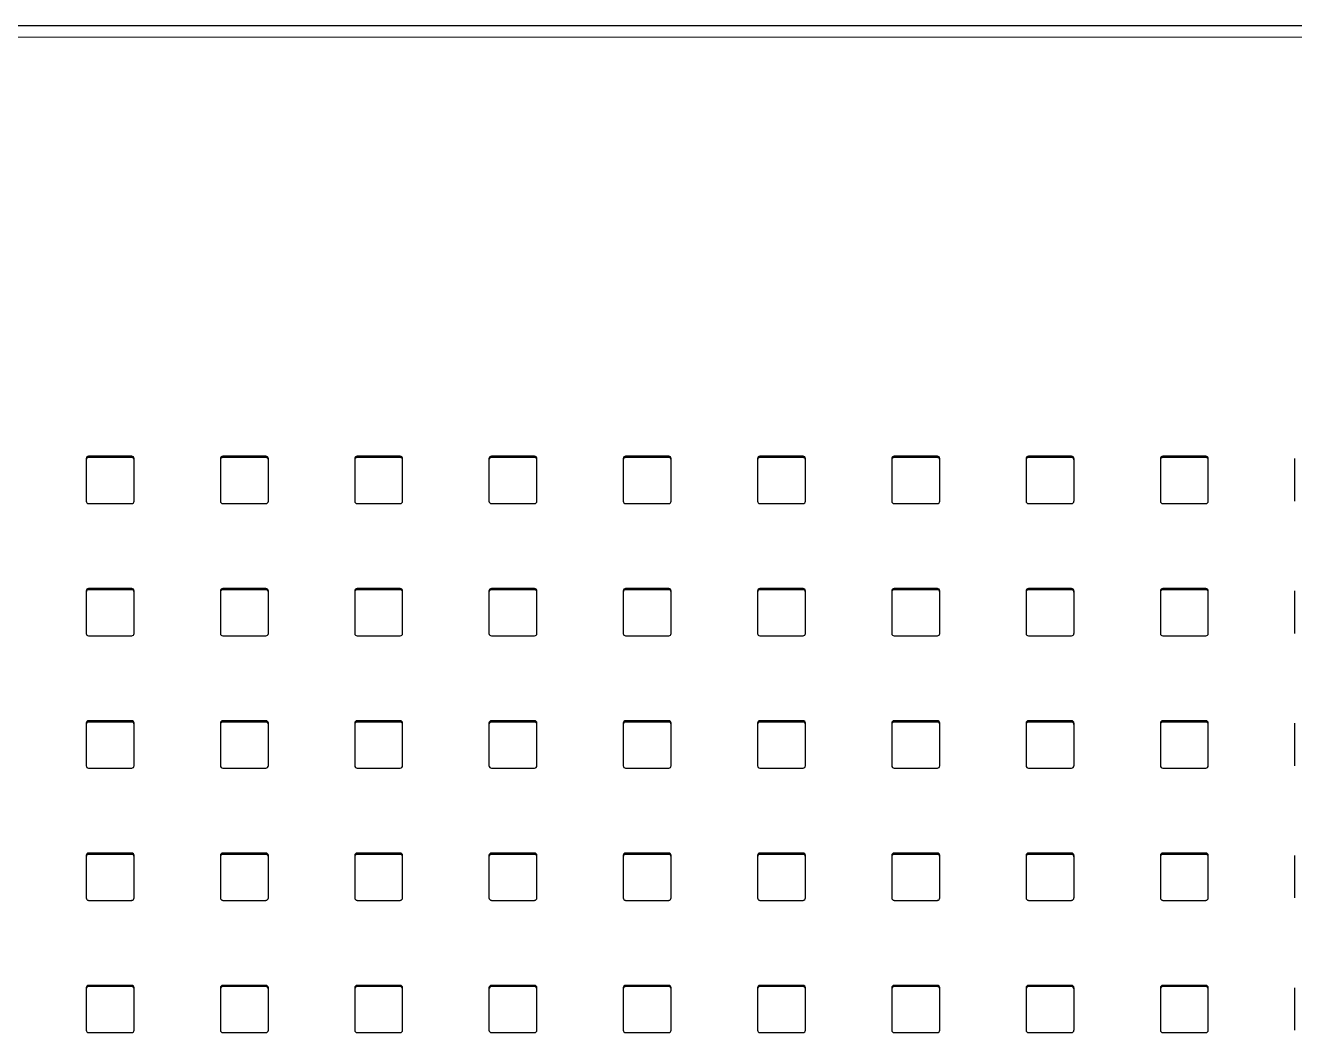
# Model space of a CAD drawing. Header units: millimetres. Extents: x -218071 to -203542, y 15363 to 51382.
# Drawn here: x -217694.47 to -217668.01, y 50977.39 to 50998.39 of the extents above; entities that cross this region are included whole.
import ezdxf

# ---------------------------------------------------------------- set-up
doc = ezdxf.new("R2010")
doc.units = ezdxf.units.MM
doc.header["$LTSCALE"] = 4
doc.layers.add('TPF-EQUIPEMENT', color=7, linetype='Continuous')

msp = doc.modelspace()

# ---------------------------------------------------------------- linework, layer by layer
at = {"layer": 'TPF-EQUIPEMENT', "color": 7, "linetype": 'Continuous', "lineweight": 25, "transparency": 33554671}
for p, q in [((-217721.206, 50998.392), (-217527.006, 50998.392)), ((-217693.206, 50989.36), (-217693.206, 50988.474)), ((-217692.256, 50989.41), (-217693.156, 50989.41)), ((-217692.256, 50989.383), (-217693.156, 50989.383)), ((-217692.206, 50988.474), (-217692.206, 50989.36)), ((-217690.406, 50989.36), (-217690.406, 50988.474)), ((-217689.456, 50989.41), (-217690.356, 50989.41)), ((-217689.456, 50989.383), (-217690.356, 50989.383)), ((-217689.406, 50988.474), (-217689.406, 50989.36)), ((-217687.606, 50989.36), (-217687.606, 50988.474)), ((-217686.656, 50989.41), (-217687.556, 50989.41)), ((-217686.656, 50989.383), (-217687.556, 50989.383)), ((-217686.606, 50988.474), (-217686.606, 50989.36)), ((-217684.806, 50989.36), (-217684.806, 50988.474)), ((-217683.856, 50989.41), (-217684.756, 50989.41)), ((-217683.856, 50989.383), (-217684.756, 50989.383)), ((-217683.806, 50988.474), (-217683.806, 50989.36)), ((-217682.006, 50989.36), (-217682.006, 50988.474)), ((-217681.056, 50989.41), (-217681.956, 50989.41)), ((-217681.056, 50989.383), (-217681.956, 50989.383)), ((-217681.006, 50988.474), (-217681.006, 50989.36)), ((-217679.206, 50989.36), (-217679.206, 50988.474)), ((-217678.256, 50989.41), (-217679.156, 50989.41)), ((-217678.256, 50989.383), (-217679.156, 50989.383)), ((-217678.206, 50988.474), (-217678.206, 50989.36)), ((-217676.406, 50989.36), (-217676.406, 50988.474)), ((-217675.456, 50989.41), (-217676.356, 50989.41)), ((-217675.456, 50989.383), (-217676.356, 50989.383)), ((-217675.406, 50988.474), (-217675.406, 50989.36)), ((-217673.606, 50989.36), (-217673.606, 50988.474)), ((-217672.656, 50989.41), (-217673.556, 50989.41)), ((-217672.656, 50989.383), (-217673.556, 50989.383)), ((-217672.606, 50988.474), (-217672.606, 50989.36)), ((-217670.806, 50989.36), (-217670.806, 50988.474)), ((-217669.856, 50989.41), (-217670.756, 50989.41)), ((-217669.856, 50989.383), (-217670.756, 50989.383)), ((-217669.806, 50988.474), (-217669.806, 50989.36)), ((-217668.006, 50989.36), (-217668.006, 50988.474)), ((-217693.156, 50988.425), (-217692.256, 50988.425)), ((-217690.356, 50988.425), (-217689.456, 50988.425)), ((-217687.556, 50988.425), (-217686.656, 50988.425)), ((-217684.756, 50988.425), (-217683.856, 50988.425)), ((-217681.956, 50988.425), (-217681.056, 50988.425)), ((-217679.156, 50988.425), (-217678.256, 50988.425)), ((-217676.356, 50988.425), (-217675.456, 50988.425)), ((-217673.556, 50988.425), (-217672.656, 50988.425)), ((-217670.756, 50988.425), (-217669.856, 50988.425)), ((-217693.206, 50986.603), (-217693.206, 50985.717)), ((-217692.256, 50986.652), (-217693.156, 50986.652)), ((-217692.256, 50986.626), (-217693.156, 50986.626)), ((-217692.206, 50985.717), (-217692.206, 50986.603)), ((-217690.406, 50986.603), (-217690.406, 50985.717)), ((-217689.456, 50986.652), (-217690.356, 50986.652)), ((-217689.456, 50986.626), (-217690.356, 50986.626)), ((-217689.406, 50985.717), (-217689.406, 50986.603)), ((-217687.606, 50986.603), (-217687.606, 50985.717)), ((-217686.656, 50986.652), (-217687.556, 50986.652)), ((-217686.656, 50986.626), (-217687.556, 50986.626)), ((-217686.606, 50985.717), (-217686.606, 50986.603)), ((-217684.806, 50986.603), (-217684.806, 50985.717)), ((-217683.856, 50986.652), (-217684.756, 50986.652)), ((-217683.856, 50986.626), (-217684.756, 50986.626)), ((-217683.806, 50985.717), (-217683.806, 50986.603)), ((-217682.006, 50986.603), (-217682.006, 50985.717)), ((-217681.056, 50986.652), (-217681.956, 50986.652)), ((-217681.056, 50986.626), (-217681.956, 50986.626)), ((-217681.006, 50985.717), (-217681.006, 50986.603)), ((-217679.206, 50986.603), (-217679.206, 50985.717)), ((-217678.256, 50986.652), (-217679.156, 50986.652)), ((-217678.256, 50986.626), (-217679.156, 50986.626)), ((-217678.206, 50985.717), (-217678.206, 50986.603)), ((-217676.406, 50986.603), (-217676.406, 50985.717)), ((-217675.456, 50986.652), (-217676.356, 50986.652)), ((-217675.456, 50986.626), (-217676.356, 50986.626)), ((-217675.406, 50985.717), (-217675.406, 50986.603)), ((-217673.606, 50986.603), (-217673.606, 50985.717)), ((-217672.656, 50986.652), (-217673.556, 50986.652)), ((-217672.656, 50986.626), (-217673.556, 50986.626)), ((-217672.606, 50985.717), (-217672.606, 50986.603)), ((-217670.806, 50986.603), (-217670.806, 50985.717)), ((-217669.856, 50986.652), (-217670.756, 50986.652)), ((-217669.856, 50986.626), (-217670.756, 50986.626)), ((-217669.806, 50985.717), (-217669.806, 50986.603)), ((-217668.006, 50986.603), (-217668.006, 50985.717)), ((-217693.156, 50985.667), (-217692.256, 50985.667)), ((-217690.356, 50985.667), (-217689.456, 50985.667)), ((-217687.556, 50985.667), (-217686.656, 50985.667)), ((-217684.756, 50985.667), (-217683.856, 50985.667)), ((-217681.956, 50985.667), (-217681.056, 50985.667)), ((-217679.156, 50985.667), (-217678.256, 50985.667)), ((-217676.356, 50985.667), (-217675.456, 50985.667)), ((-217673.556, 50985.667), (-217672.656, 50985.667)), ((-217670.756, 50985.667), (-217669.856, 50985.667)), ((-217693.206, 50983.845), (-217693.206, 50982.959)), ((-217692.256, 50983.895), (-217693.156, 50983.895)), ((-217692.256, 50983.869), (-217693.156, 50983.869)), ((-217692.206, 50982.959), (-217692.206, 50983.845)), ((-217690.406, 50983.845), (-217690.406, 50982.959)), ((-217689.456, 50983.895), (-217690.356, 50983.895)), ((-217689.456, 50983.869), (-217690.356, 50983.869)), ((-217689.406, 50982.959), (-217689.406, 50983.845)), ((-217687.606, 50983.845), (-217687.606, 50982.959)), ((-217686.656, 50983.895), (-217687.556, 50983.895)), ((-217686.656, 50983.869), (-217687.556, 50983.869)), ((-217686.606, 50982.959), (-217686.606, 50983.845)), ((-217684.806, 50983.845), (-217684.806, 50982.959)), ((-217683.856, 50983.895), (-217684.756, 50983.895)), ((-217683.856, 50983.869), (-217684.756, 50983.869)), ((-217683.806, 50982.959), (-217683.806, 50983.845)), ((-217682.006, 50983.845), (-217682.006, 50982.959)), ((-217681.056, 50983.895), (-217681.956, 50983.895)), ((-217681.056, 50983.869), (-217681.956, 50983.869)), ((-217681.006, 50982.959), (-217681.006, 50983.845)), ((-217679.206, 50983.845), (-217679.206, 50982.959)), ((-217678.256, 50983.895), (-217679.156, 50983.895)), ((-217678.256, 50983.869), (-217679.156, 50983.869)), ((-217678.206, 50982.959), (-217678.206, 50983.845)), ((-217676.406, 50983.845), (-217676.406, 50982.959)), ((-217675.456, 50983.895), (-217676.356, 50983.895)), ((-217675.456, 50983.869), (-217676.356, 50983.869)), ((-217675.406, 50982.959), (-217675.406, 50983.845)), ((-217673.606, 50983.845), (-217673.606, 50982.959)), ((-217672.656, 50983.895), (-217673.556, 50983.895)), ((-217672.656, 50983.869), (-217673.556, 50983.869)), ((-217672.606, 50982.959), (-217672.606, 50983.845)), ((-217670.806, 50983.845), (-217670.806, 50982.959)), ((-217669.856, 50983.895), (-217670.756, 50983.895)), ((-217669.856, 50983.869), (-217670.756, 50983.869)), ((-217669.806, 50982.959), (-217669.806, 50983.845)), ((-217668.006, 50983.845), (-217668.006, 50982.959)), ((-217693.156, 50982.91), (-217692.256, 50982.91)), ((-217690.356, 50982.91), (-217689.456, 50982.91)), ((-217687.556, 50982.91), (-217686.656, 50982.91)), ((-217684.756, 50982.91), (-217683.856, 50982.91)), ((-217681.956, 50982.91), (-217681.056, 50982.91)), ((-217679.156, 50982.91), (-217678.256, 50982.91)), ((-217676.356, 50982.91), (-217675.456, 50982.91)), ((-217673.556, 50982.91), (-217672.656, 50982.91)), ((-217670.756, 50982.91), (-217669.856, 50982.91)), ((-217692.256, 50981.137), (-217693.156, 50981.137)), ((-217692.256, 50981.111), (-217693.156, 50981.111)), ((-217689.456, 50981.137), (-217690.356, 50981.137)), ((-217689.456, 50981.111), (-217690.356, 50981.111)), ((-217686.656, 50981.137), (-217687.556, 50981.137)), ((-217686.656, 50981.111), (-217687.556, 50981.111)), ((-217683.856, 50981.137), (-217684.756, 50981.137)), ((-217683.856, 50981.111), (-217684.756, 50981.111)), ((-217681.056, 50981.137), (-217681.956, 50981.137)), ((-217681.056, 50981.111), (-217681.956, 50981.111)), ((-217678.256, 50981.137), (-217679.156, 50981.137)), ((-217678.256, 50981.111), (-217679.156, 50981.111)), ((-217675.456, 50981.137), (-217676.356, 50981.137)), ((-217675.456, 50981.111), (-217676.356, 50981.111)), ((-217672.656, 50981.137), (-217673.556, 50981.137)), ((-217672.656, 50981.111), (-217673.556, 50981.111)), ((-217669.856, 50981.137), (-217670.756, 50981.137)), ((-217669.856, 50981.111), (-217670.756, 50981.111)), ((-217693.206, 50981.088), (-217693.206, 50980.202)), ((-217692.206, 50980.202), (-217692.206, 50981.088)), ((-217690.406, 50981.088), (-217690.406, 50980.202)), ((-217689.406, 50980.202), (-217689.406, 50981.088)), ((-217687.606, 50981.088), (-217687.606, 50980.202)), ((-217686.606, 50980.202), (-217686.606, 50981.088)), ((-217684.806, 50981.088), (-217684.806, 50980.202)), ((-217683.806, 50980.202), (-217683.806, 50981.088)), ((-217682.006, 50981.088), (-217682.006, 50980.202)), ((-217681.006, 50980.202), (-217681.006, 50981.088)), ((-217679.206, 50981.088), (-217679.206, 50980.202)), ((-217678.206, 50980.202), (-217678.206, 50981.088)), ((-217676.406, 50981.088), (-217676.406, 50980.202)), ((-217675.406, 50980.202), (-217675.406, 50981.088)), ((-217673.606, 50981.088), (-217673.606, 50980.202)), ((-217672.606, 50980.202), (-217672.606, 50981.088)), ((-217670.806, 50981.088), (-217670.806, 50980.202)), ((-217669.806, 50980.202), (-217669.806, 50981.088)), ((-217668.006, 50981.088), (-217668.006, 50980.202)), ((-217693.156, 50980.152), (-217692.256, 50980.152)), ((-217690.356, 50980.152), (-217689.456, 50980.152)), ((-217687.556, 50980.152), (-217686.656, 50980.152)), ((-217684.756, 50980.152), (-217683.856, 50980.152)), ((-217681.956, 50980.152), (-217681.056, 50980.152)), ((-217679.156, 50980.152), (-217678.256, 50980.152)), ((-217676.356, 50980.152), (-217675.456, 50980.152)), ((-217673.556, 50980.152), (-217672.656, 50980.152)), ((-217670.756, 50980.152), (-217669.856, 50980.152)), ((-217693.206, 50978.33), (-217693.206, 50977.444)), ((-217692.256, 50978.38), (-217693.156, 50978.38)), ((-217692.256, 50978.354), (-217693.156, 50978.354)), ((-217692.206, 50977.444), (-217692.206, 50978.33)), ((-217690.406, 50978.33), (-217690.406, 50977.444)), ((-217689.456, 50978.38), (-217690.356, 50978.38)), ((-217689.456, 50978.354), (-217690.356, 50978.354)), ((-217689.406, 50977.444), (-217689.406, 50978.33)), ((-217687.606, 50978.33), (-217687.606, 50977.444)), ((-217686.656, 50978.38), (-217687.556, 50978.38)), ((-217686.656, 50978.354), (-217687.556, 50978.354)), ((-217686.606, 50977.444), (-217686.606, 50978.33)), ((-217684.806, 50978.33), (-217684.806, 50977.444)), ((-217683.856, 50978.38), (-217684.756, 50978.38)), ((-217683.856, 50978.354), (-217684.756, 50978.354)), ((-217683.806, 50977.444), (-217683.806, 50978.33)), ((-217682.006, 50978.33), (-217682.006, 50977.444)), ((-217681.056, 50978.38), (-217681.956, 50978.38)), ((-217681.056, 50978.354), (-217681.956, 50978.354)), ((-217681.006, 50977.444), (-217681.006, 50978.33)), ((-217679.206, 50978.33), (-217679.206, 50977.444)), ((-217678.256, 50978.38), (-217679.156, 50978.38)), ((-217678.256, 50978.354), (-217679.156, 50978.354)), ((-217678.206, 50977.444), (-217678.206, 50978.33)), ((-217676.406, 50978.33), (-217676.406, 50977.444)), ((-217675.456, 50978.38), (-217676.356, 50978.38)), ((-217675.456, 50978.354), (-217676.356, 50978.354)), ((-217675.406, 50977.444), (-217675.406, 50978.33)), ((-217673.606, 50978.33), (-217673.606, 50977.444)), ((-217672.656, 50978.38), (-217673.556, 50978.38)), ((-217672.656, 50978.354), (-217673.556, 50978.354)), ((-217672.606, 50977.444), (-217672.606, 50978.33)), ((-217670.806, 50978.33), (-217670.806, 50977.444)), ((-217669.856, 50978.38), (-217670.756, 50978.38)), ((-217669.856, 50978.354), (-217670.756, 50978.354)), ((-217669.806, 50977.444), (-217669.806, 50978.33)), ((-217668.006, 50978.33), (-217668.006, 50977.444)), ((-217693.156, 50977.395), (-217692.256, 50977.395)), ((-217690.356, 50977.395), (-217689.456, 50977.395)), ((-217687.556, 50977.395), (-217686.656, 50977.395)), ((-217684.756, 50977.395), (-217683.856, 50977.395)), ((-217681.956, 50977.395), (-217681.056, 50977.395)), ((-217679.156, 50977.395), (-217678.256, 50977.395)), ((-217676.356, 50977.395), (-217675.456, 50977.395)), ((-217673.556, 50977.395), (-217672.656, 50977.395)), ((-217670.756, 50977.395), (-217669.856, 50977.395))]:
    msp.add_line(p, q, dxfattribs=at)
at = {"layer": 'TPF-EQUIPEMENT', "color": 8, "linetype": 'Continuous', "lineweight": 18, "transparency": 33554671}
for p, q in [((-217721.206, 50998.144), (-217527.006, 50998.144)), ((-217693.156, 50989.383), (-217693.156, 50989.41)), ((-217692.256, 50989.383), (-217692.256, 50989.41)), ((-217690.356, 50989.383), (-217690.356, 50989.41)), ((-217689.456, 50989.383), (-217689.456, 50989.41)), ((-217687.556, 50989.383), (-217687.556, 50989.41)), ((-217686.656, 50989.383), (-217686.656, 50989.41)), ((-217684.756, 50989.383), (-217684.756, 50989.41)), ((-217683.856, 50989.383), (-217683.856, 50989.41)), ((-217681.956, 50989.383), (-217681.956, 50989.41)), ((-217681.056, 50989.383), (-217681.056, 50989.41)), ((-217679.156, 50989.383), (-217679.156, 50989.41)), ((-217678.256, 50989.383), (-217678.256, 50989.41)), ((-217676.356, 50989.383), (-217676.356, 50989.41)), ((-217675.456, 50989.383), (-217675.456, 50989.41)), ((-217673.556, 50989.383), (-217673.556, 50989.41)), ((-217672.656, 50989.383), (-217672.656, 50989.41)), ((-217670.756, 50989.383), (-217670.756, 50989.41)), ((-217669.856, 50989.383), (-217669.856, 50989.41)), ((-217693.156, 50986.626), (-217693.156, 50986.652)), ((-217692.256, 50986.626), (-217692.256, 50986.652)), ((-217690.356, 50986.626), (-217690.356, 50986.652)), ((-217689.456, 50986.626), (-217689.456, 50986.652)), ((-217687.556, 50986.626), (-217687.556, 50986.652)), ((-217686.656, 50986.626), (-217686.656, 50986.652)), ((-217684.756, 50986.626), (-217684.756, 50986.652)), ((-217683.856, 50986.626), (-217683.856, 50986.652)), ((-217681.956, 50986.626), (-217681.956, 50986.652)), ((-217681.056, 50986.626), (-217681.056, 50986.652)), ((-217679.156, 50986.626), (-217679.156, 50986.652)), ((-217678.256, 50986.626), (-217678.256, 50986.652)), ((-217676.356, 50986.626), (-217676.356, 50986.652)), ((-217675.456, 50986.626), (-217675.456, 50986.652)), ((-217673.556, 50986.626), (-217673.556, 50986.652)), ((-217672.656, 50986.626), (-217672.656, 50986.652)), ((-217670.756, 50986.626), (-217670.756, 50986.652)), ((-217669.856, 50986.626), (-217669.856, 50986.652)), ((-217693.156, 50983.869), (-217693.156, 50983.895)), ((-217692.256, 50983.869), (-217692.256, 50983.895)), ((-217690.356, 50983.869), (-217690.356, 50983.895)), ((-217689.456, 50983.869), (-217689.456, 50983.895)), ((-217687.556, 50983.869), (-217687.556, 50983.895)), ((-217686.656, 50983.869), (-217686.656, 50983.895)), ((-217684.756, 50983.869), (-217684.756, 50983.895)), ((-217683.856, 50983.869), (-217683.856, 50983.895)), ((-217681.956, 50983.869), (-217681.956, 50983.895)), ((-217681.056, 50983.869), (-217681.056, 50983.895)), ((-217679.156, 50983.869), (-217679.156, 50983.895)), ((-217678.256, 50983.869), (-217678.256, 50983.895)), ((-217676.356, 50983.869), (-217676.356, 50983.895)), ((-217675.456, 50983.869), (-217675.456, 50983.895)), ((-217673.556, 50983.869), (-217673.556, 50983.895)), ((-217672.656, 50983.869), (-217672.656, 50983.895)), ((-217670.756, 50983.869), (-217670.756, 50983.895)), ((-217669.856, 50983.869), (-217669.856, 50983.895)), ((-217693.156, 50981.111), (-217693.156, 50981.137)), ((-217692.256, 50981.111), (-217692.256, 50981.137)), ((-217690.356, 50981.111), (-217690.356, 50981.137)), ((-217689.456, 50981.111), (-217689.456, 50981.137)), ((-217687.556, 50981.111), (-217687.556, 50981.137)), ((-217686.656, 50981.111), (-217686.656, 50981.137)), ((-217684.756, 50981.111), (-217684.756, 50981.137)), ((-217683.856, 50981.111), (-217683.856, 50981.137)), ((-217681.956, 50981.111), (-217681.956, 50981.137)), ((-217681.056, 50981.111), (-217681.056, 50981.137)), ((-217679.156, 50981.111), (-217679.156, 50981.137)), ((-217678.256, 50981.111), (-217678.256, 50981.137)), ((-217676.356, 50981.111), (-217676.356, 50981.137)), ((-217675.456, 50981.111), (-217675.456, 50981.137)), ((-217673.556, 50981.111), (-217673.556, 50981.137)), ((-217672.656, 50981.111), (-217672.656, 50981.137)), ((-217670.756, 50981.111), (-217670.756, 50981.137)), ((-217669.856, 50981.111), (-217669.856, 50981.137)), ((-217693.156, 50978.354), (-217693.156, 50978.38)), ((-217692.256, 50978.354), (-217692.256, 50978.38)), ((-217690.356, 50978.354), (-217690.356, 50978.38)), ((-217689.456, 50978.354), (-217689.456, 50978.38)), ((-217687.556, 50978.354), (-217687.556, 50978.38)), ((-217686.656, 50978.354), (-217686.656, 50978.38)), ((-217684.756, 50978.354), (-217684.756, 50978.38)), ((-217683.856, 50978.354), (-217683.856, 50978.38)), ((-217681.956, 50978.354), (-217681.956, 50978.38)), ((-217681.056, 50978.354), (-217681.056, 50978.38)), ((-217679.156, 50978.354), (-217679.156, 50978.38)), ((-217678.256, 50978.354), (-217678.256, 50978.38)), ((-217676.356, 50978.354), (-217676.356, 50978.38)), ((-217675.456, 50978.354), (-217675.456, 50978.38)), ((-217673.556, 50978.354), (-217673.556, 50978.38)), ((-217672.656, 50978.354), (-217672.656, 50978.38)), ((-217670.756, 50978.354), (-217670.756, 50978.38)), ((-217669.856, 50978.354), (-217669.856, 50978.38))]:
    msp.add_line(p, q, dxfattribs=at)
at = {"layer": 'TPF-EQUIPEMENT', "color": 7, "linetype": 'Continuous', "lineweight": 25, "transparency": 33554671}
for centre, start, end in [((-217693.156, 50989.36), 89.5648, 179.5581), ((-217693.156, 50989.334), 89.5648, 179.5581), ((-217692.256, 50989.36), 0.4419, 90.4352), ((-217692.256, 50989.334), 0.4419, 90.4352), ((-217690.356, 50989.36), 89.5648, 179.5581), ((-217690.356, 50989.334), 89.5648, 179.5581), ((-217689.456, 50989.36), 0.4419, 90.4352), ((-217689.456, 50989.334), 0.4419, 90.4352), ((-217687.556, 50989.36), 89.5648, 179.5581), ((-217687.556, 50989.334), 89.5648, 179.5581), ((-217686.656, 50989.36), 0.4419, 90.4352), ((-217686.656, 50989.334), 0.4419, 90.4352), ((-217684.756, 50989.36), 89.5648, 179.5581), ((-217684.756, 50989.334), 89.5648, 179.5581), ((-217683.856, 50989.36), 0.4419, 90.4352), ((-217683.856, 50989.334), 0.4419, 90.4352), ((-217681.956, 50989.36), 89.5648, 179.5581), ((-217681.956, 50989.334), 89.5648, 179.5581), ((-217681.056, 50989.36), 0.4419, 90.4352), ((-217681.056, 50989.334), 0.4419, 90.4352), ((-217679.156, 50989.36), 89.5648, 179.5581), ((-217679.156, 50989.334), 89.5648, 179.5581), ((-217678.256, 50989.36), 0.4419, 90.4352), ((-217678.256, 50989.334), 0.4419, 90.4352), ((-217676.356, 50989.36), 89.5648, 179.5581), ((-217676.356, 50989.334), 89.5648, 179.5581), ((-217675.456, 50989.36), 0.4419, 90.4352), ((-217675.456, 50989.334), 0.4419, 90.4352), ((-217673.556, 50989.36), 89.5648, 179.5581), ((-217673.556, 50989.334), 89.5648, 179.5581), ((-217672.656, 50989.36), 0.4419, 90.4352), ((-217672.656, 50989.334), 0.4419, 90.4352), ((-217670.756, 50989.36), 89.5648, 179.5581), ((-217670.756, 50989.334), 89.5648, 179.5581), ((-217669.856, 50989.36), 0.4419, 90.4352), ((-217669.856, 50989.334), 0.4419, 90.4352), ((-217693.156, 50988.474), 180.4419, 270.4352), ((-217692.256, 50988.474), 269.5648, 359.5581), ((-217690.356, 50988.474), 180.4419, 270.4352), ((-217689.456, 50988.474), 269.5648, 359.5581), ((-217687.556, 50988.474), 180.4419, 270.4352), ((-217686.656, 50988.474), 269.5648, 359.5581), ((-217684.756, 50988.474), 180.4419, 270.4352), ((-217683.856, 50988.474), 269.5648, 359.5581), ((-217681.956, 50988.474), 180.4419, 270.4352), ((-217681.056, 50988.474), 269.5648, 359.5581), ((-217679.156, 50988.474), 180.4419, 270.4352), ((-217678.256, 50988.474), 269.5648, 359.5581), ((-217676.356, 50988.474), 180.4419, 270.4352), ((-217675.456, 50988.474), 269.5648, 359.5581), ((-217673.556, 50988.474), 180.4419, 270.4352), ((-217672.656, 50988.474), 269.5648, 359.5581), ((-217670.756, 50988.474), 180.4419, 270.4352), ((-217669.856, 50988.474), 269.5648, 359.5581), ((-217693.156, 50986.602), 89.5648, 179.5581), ((-217693.156, 50986.576), 89.5648, 179.5581), ((-217692.256, 50986.602), 0.4419, 90.4352), ((-217692.256, 50986.576), 0.4419, 90.4352), ((-217690.356, 50986.602), 89.5648, 179.5581), ((-217690.356, 50986.576), 89.5648, 179.5581), ((-217689.456, 50986.602), 0.4419, 90.4352), ((-217689.456, 50986.576), 0.4419, 90.4352), ((-217687.556, 50986.602), 89.5648, 179.5581), ((-217687.556, 50986.576), 89.5648, 179.5581), ((-217686.656, 50986.602), 0.4419, 90.4352), ((-217686.656, 50986.576), 0.4419, 90.4352), ((-217684.756, 50986.602), 89.5648, 179.5581), ((-217684.756, 50986.576), 89.5648, 179.5581), ((-217683.856, 50986.602), 0.4419, 90.4352), ((-217683.856, 50986.576), 0.4419, 90.4352), ((-217681.956, 50986.602), 89.5648, 179.5581), ((-217681.956, 50986.576), 89.5648, 179.5581), ((-217681.056, 50986.602), 0.4419, 90.4352), ((-217681.056, 50986.576), 0.4419, 90.4352), ((-217679.156, 50986.602), 89.5648, 179.5581), ((-217679.156, 50986.576), 89.5648, 179.5581), ((-217678.256, 50986.602), 0.4419, 90.4352), ((-217678.256, 50986.576), 0.4419, 90.4352), ((-217676.356, 50986.602), 89.5648, 179.5581), ((-217676.356, 50986.576), 89.5648, 179.5581), ((-217675.456, 50986.602), 0.4419, 90.4352), ((-217675.456, 50986.576), 0.4419, 90.4352), ((-217673.556, 50986.602), 89.5648, 179.5581), ((-217673.556, 50986.576), 89.5648, 179.5581), ((-217672.656, 50986.602), 0.4419, 90.4352), ((-217672.656, 50986.576), 0.4419, 90.4352), ((-217670.756, 50986.602), 89.5648, 179.5581), ((-217670.756, 50986.576), 89.5648, 179.5581), ((-217669.856, 50986.602), 0.4419, 90.4352), ((-217669.856, 50986.576), 0.4419, 90.4352), ((-217693.156, 50985.717), 180.4419, 270.4352), ((-217692.256, 50985.717), 269.5648, 359.5581), ((-217690.356, 50985.717), 180.4419, 270.4352), ((-217689.456, 50985.717), 269.5648, 359.5581), ((-217687.556, 50985.717), 180.4419, 270.4352), ((-217686.656, 50985.717), 269.5648, 359.5581), ((-217684.756, 50985.717), 180.4419, 270.4352), ((-217683.856, 50985.717), 269.5648, 359.5581), ((-217681.956, 50985.717), 180.4419, 270.4352), ((-217681.056, 50985.717), 269.5648, 359.5581), ((-217679.156, 50985.717), 180.4419, 270.4352), ((-217678.256, 50985.717), 269.5648, 359.5581), ((-217676.356, 50985.717), 180.4419, 270.4352), ((-217675.456, 50985.717), 269.5648, 359.5581), ((-217673.556, 50985.717), 180.4419, 270.4352), ((-217672.656, 50985.717), 269.5648, 359.5581), ((-217670.756, 50985.717), 180.4419, 270.4352), ((-217669.856, 50985.717), 269.5648, 359.5581), ((-217693.156, 50983.845), 89.5648, 179.5581), ((-217693.156, 50983.819), 89.5648, 179.5581), ((-217692.256, 50983.845), 0.4419, 90.4352), ((-217692.256, 50983.819), 0.4419, 90.4352), ((-217690.356, 50983.845), 89.5648, 179.5581), ((-217690.356, 50983.819), 89.5648, 179.5581), ((-217689.456, 50983.845), 0.4419, 90.4352), ((-217689.456, 50983.819), 0.4419, 90.4352), ((-217687.556, 50983.845), 89.5648, 179.5581), ((-217687.556, 50983.819), 89.5648, 179.5581), ((-217686.656, 50983.845), 0.4419, 90.4352), ((-217686.656, 50983.819), 0.4419, 90.4352), ((-217684.756, 50983.845), 89.5648, 179.5581), ((-217684.756, 50983.819), 89.5648, 179.5581), ((-217683.856, 50983.845), 0.4419, 90.4352), ((-217683.856, 50983.819), 0.4419, 90.4352), ((-217681.956, 50983.845), 89.5648, 179.5581), ((-217681.956, 50983.819), 89.5648, 179.5581), ((-217681.056, 50983.845), 0.4419, 90.4352), ((-217681.056, 50983.819), 0.4419, 90.4352), ((-217679.156, 50983.845), 89.5648, 179.5581), ((-217679.156, 50983.819), 89.5648, 179.5581), ((-217678.256, 50983.845), 0.4419, 90.4352), ((-217678.256, 50983.819), 0.4419, 90.4352), ((-217676.356, 50983.845), 89.5648, 179.5581), ((-217676.356, 50983.819), 89.5648, 179.5581), ((-217675.456, 50983.845), 0.4419, 90.4352), ((-217675.456, 50983.819), 0.4419, 90.4352), ((-217673.556, 50983.845), 89.5648, 179.5581), ((-217673.556, 50983.819), 89.5648, 179.5581), ((-217672.656, 50983.845), 0.4419, 90.4352), ((-217672.656, 50983.819), 0.4419, 90.4352), ((-217670.756, 50983.845), 89.5648, 179.5581), ((-217670.756, 50983.819), 89.5648, 179.5581), ((-217669.856, 50983.845), 0.4419, 90.4352), ((-217669.856, 50983.819), 0.4419, 90.4352), ((-217693.156, 50982.959), 180.4419, 270.4352), ((-217692.256, 50982.959), 269.5648, 359.5581), ((-217690.356, 50982.959), 180.4419, 270.4352), ((-217689.456, 50982.959), 269.5648, 359.5581), ((-217687.556, 50982.959), 180.4419, 270.4352), ((-217686.656, 50982.959), 269.5648, 359.5581), ((-217684.756, 50982.959), 180.4419, 270.4352), ((-217683.856, 50982.959), 269.5648, 359.5581), ((-217681.956, 50982.959), 180.4419, 270.4352), ((-217681.056, 50982.959), 269.5648, 359.5581), ((-217679.156, 50982.959), 180.4419, 270.4352), ((-217678.256, 50982.959), 269.5648, 359.5581), ((-217676.356, 50982.959), 180.4419, 270.4352), ((-217675.456, 50982.959), 269.5648, 359.5581), ((-217673.556, 50982.959), 180.4419, 270.4352), ((-217672.656, 50982.959), 269.5648, 359.5581), ((-217670.756, 50982.959), 180.4419, 270.4352), ((-217669.856, 50982.959), 269.5648, 359.5581), ((-217693.156, 50981.088), 89.5648, 179.5581), ((-217693.156, 50981.061), 89.5648, 179.5581), ((-217692.256, 50981.088), 0.4419, 90.4352), ((-217692.256, 50981.061), 0.4419, 90.4352), ((-217690.356, 50981.088), 89.5648, 179.5581), ((-217690.356, 50981.061), 89.5648, 179.5581), ((-217689.456, 50981.088), 0.4419, 90.4352), ((-217689.456, 50981.061), 0.4419, 90.4352), ((-217687.556, 50981.088), 89.5648, 179.5581), ((-217687.556, 50981.061), 89.5648, 179.5581), ((-217686.656, 50981.088), 0.4419, 90.4352), ((-217686.656, 50981.061), 0.4419, 90.4352), ((-217684.756, 50981.088), 89.5648, 179.5581), ((-217684.756, 50981.061), 89.5648, 179.5581), ((-217683.856, 50981.088), 0.4419, 90.4352), ((-217683.856, 50981.061), 0.4419, 90.4352), ((-217681.956, 50981.088), 89.5648, 179.5581), ((-217681.956, 50981.061), 89.5648, 179.5581), ((-217681.056, 50981.088), 0.4419, 90.4352), ((-217681.056, 50981.061), 0.4419, 90.4352), ((-217679.156, 50981.088), 89.5648, 179.5581), ((-217679.156, 50981.061), 89.5648, 179.5581), ((-217678.256, 50981.088), 0.4419, 90.4352), ((-217678.256, 50981.061), 0.4419, 90.4352), ((-217676.356, 50981.088), 89.5648, 179.5581), ((-217676.356, 50981.061), 89.5648, 179.5581), ((-217675.456, 50981.088), 0.4419, 90.4352), ((-217675.456, 50981.061), 0.4419, 90.4352), ((-217673.556, 50981.088), 89.5648, 179.5581), ((-217673.556, 50981.061), 89.5648, 179.5581), ((-217672.656, 50981.088), 0.4419, 90.4352), ((-217672.656, 50981.061), 0.4419, 90.4352), ((-217670.756, 50981.088), 89.5648, 179.5581), ((-217670.756, 50981.061), 89.5648, 179.5581), ((-217669.856, 50981.088), 0.4419, 90.4352), ((-217669.856, 50981.061), 0.4419, 90.4352), ((-217693.156, 50980.202), 180.4419, 270.4352), ((-217692.256, 50980.202), 269.5648, 359.5581), ((-217690.356, 50980.202), 180.4419, 270.4352), ((-217689.456, 50980.202), 269.5648, 359.5581), ((-217687.556, 50980.202), 180.4419, 270.4352), ((-217686.656, 50980.202), 269.5648, 359.5581), ((-217684.756, 50980.202), 180.4419, 270.4352), ((-217683.856, 50980.202), 269.5648, 359.5581), ((-217681.956, 50980.202), 180.4419, 270.4352), ((-217681.056, 50980.202), 269.5648, 359.5581), ((-217679.156, 50980.202), 180.4419, 270.4352), ((-217678.256, 50980.202), 269.5648, 359.5581), ((-217676.356, 50980.202), 180.4419, 270.4352), ((-217675.456, 50980.202), 269.5648, 359.5581), ((-217673.556, 50980.202), 180.4419, 270.4352), ((-217672.656, 50980.202), 269.5648, 359.5581), ((-217670.756, 50980.202), 180.4419, 270.4352), ((-217669.856, 50980.202), 269.5648, 359.5581), ((-217693.156, 50978.33), 89.5648, 179.5581), ((-217693.156, 50978.304), 89.5648, 179.5581), ((-217692.256, 50978.33), 0.4419, 90.4352), ((-217692.256, 50978.304), 0.4419, 90.4352), ((-217690.356, 50978.33), 89.5648, 179.5581), ((-217690.356, 50978.304), 89.5648, 179.5581), ((-217689.456, 50978.33), 0.4419, 90.4352), ((-217689.456, 50978.304), 0.4419, 90.4352), ((-217687.556, 50978.33), 89.5648, 179.5581), ((-217687.556, 50978.304), 89.5648, 179.5581), ((-217686.656, 50978.33), 0.4419, 90.4352), ((-217686.656, 50978.304), 0.4419, 90.4352), ((-217684.756, 50978.33), 89.5648, 179.5581), ((-217684.756, 50978.304), 89.5648, 179.5581), ((-217683.856, 50978.33), 0.4419, 90.4352), ((-217683.856, 50978.304), 0.4419, 90.4352), ((-217681.956, 50978.33), 89.5648, 179.5581), ((-217681.956, 50978.304), 89.5648, 179.5581), ((-217681.056, 50978.33), 0.4419, 90.4352), ((-217681.056, 50978.304), 0.4419, 90.4352), ((-217679.156, 50978.33), 89.5648, 179.5581), ((-217679.156, 50978.304), 89.5648, 179.5581), ((-217678.256, 50978.33), 0.4419, 90.4352), ((-217678.256, 50978.304), 0.4419, 90.4352), ((-217676.356, 50978.33), 89.5648, 179.5581), ((-217676.356, 50978.304), 89.5648, 179.5581), ((-217675.456, 50978.33), 0.4419, 90.4352), ((-217675.456, 50978.304), 0.4419, 90.4352), ((-217673.556, 50978.33), 89.5648, 179.5581), ((-217673.556, 50978.304), 89.5648, 179.5581), ((-217672.656, 50978.33), 0.4419, 90.4352), ((-217672.656, 50978.304), 0.4419, 90.4352), ((-217670.756, 50978.33), 89.5648, 179.5581), ((-217670.756, 50978.304), 89.5648, 179.5581), ((-217669.856, 50978.33), 0.4419, 90.4352), ((-217669.856, 50978.304), 0.4419, 90.4352), ((-217693.156, 50977.445), 180.4419, 270.4352), ((-217692.256, 50977.445), 269.5648, 359.5581), ((-217690.356, 50977.445), 180.4419, 270.4352), ((-217689.456, 50977.445), 269.5648, 359.5581), ((-217687.556, 50977.445), 180.4419, 270.4352), ((-217686.656, 50977.445), 269.5648, 359.5581), ((-217684.756, 50977.445), 180.4419, 270.4352), ((-217683.856, 50977.445), 269.5648, 359.5581), ((-217681.956, 50977.445), 180.4419, 270.4352), ((-217681.056, 50977.445), 269.5648, 359.5581), ((-217679.156, 50977.445), 180.4419, 270.4352), ((-217678.256, 50977.445), 269.5648, 359.5581), ((-217676.356, 50977.445), 180.4419, 270.4352), ((-217675.456, 50977.445), 269.5648, 359.5581), ((-217673.556, 50977.445), 180.4419, 270.4352), ((-217672.656, 50977.445), 269.5648, 359.5581), ((-217670.756, 50977.445), 180.4419, 270.4352), ((-217669.856, 50977.445), 269.5648, 359.5581)]:
    msp.add_arc(centre, 0.0496, start, end, dxfattribs=at)

doc.saveas('drawing.dxf')
